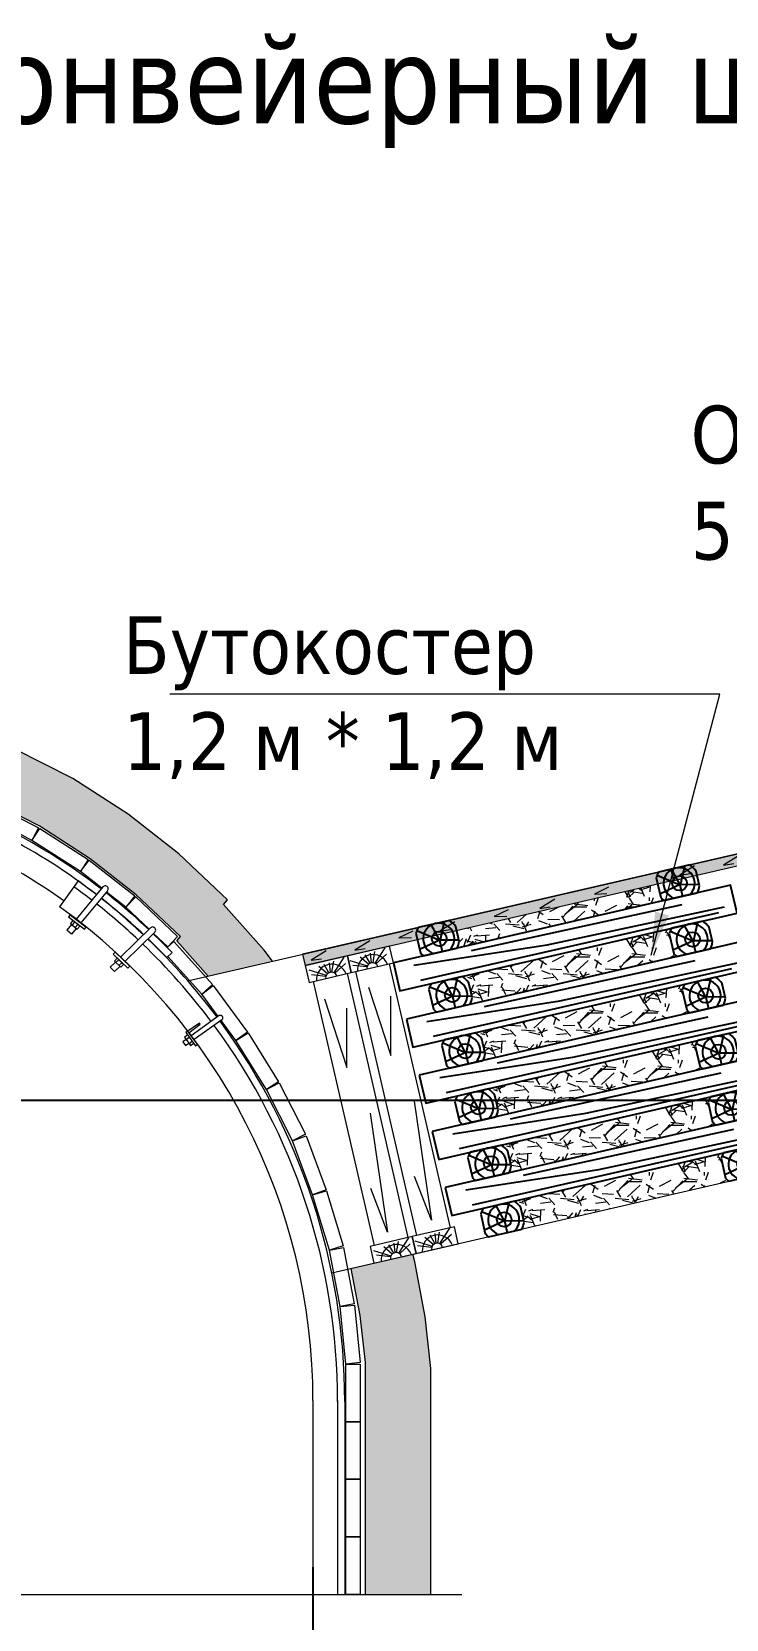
# Model space of a CAD drawing. Header units: millimetres. Extents: x 2161 to 3506, y -1213 to -250.
# Drawn here: x 2573.1 to 2597.2, y -492.8 to -437.8 of the extents above; entities that cross this region are included whole.
import ezdxf

# ---------------------------------------------------------------- set-up
doc = ezdxf.new("R2010")
doc.units = ezdxf.units.MM
doc.linetypes.add('ACAD_ISO02W100', pattern=[15, 12, -3])
doc.styles.add('стиль', font='TAHOMA.TTF')
doc.dimstyles.new('Копия DIN', dxfattribs={"dimtxt": 2, "dimasz": 2.5, "dimexe": 0.5, "dimexo": 0.625, "dimtad": 0, "dimdec": 0, "dimlfac": 100, "dimzin": 4, "dimdsep": 46, "dimtxsty": 'стиль', "dimcen": 2.5, "dimclre": 256, "dimclrt": 256, "dimadec": 0, "dimazin": 2, "dimtfac": 1, "dimtdec": 0, "dimtmove": 0, "dimatfit": 3, "dimfxl": 0, "dimtvp": 1, "dimtolj": 1, "dimtzin": 0, "dimlwd": 0, "dimarcsym": 0})
pattern_1 = [(228.0128, (-1099.78374, 540.64516), (-15.2400129494, -17.145021067), [0.25629075, -25.372875]), (184.9697, (-1099.95519, 540.45466), (22.8600369796, 1.9049865565), [0.43980375, -43.5405]), (132.5104, (-1100.39334, 540.41656), (19.0499861387, -20.9550204693), [0.3101115, -30.701025]), (267.2737, (-1101.13629, 539.94031), (1.9049917281, 38.09998774), [0.40050375, -39.6498]), (292.8337, (-1101.15534, 539.54026), (-9.5250270416, 22.8600129975), [0.3927255, -38.87985]), (357.2737, (-1101.00294, 539.17831), (-38.09998774, 1.9049917281), [0.40050375, -39.6498]), (37.6942, (-1100.60289, 539.15926), (-24.7650156459, -19.0499830177), [0.5296455, -52.434825]), (72.2553, (-1100.18379, 539.48311), (13.3350266741, 41.9100121545), [0.50004, -49.503975]), (121.4296, (-1100.03139, 539.95936), (-15.2400039264, 24.76497087), [0.40185975, -39.784125]), (175.2364, (-1100.24094, 540.30226), (20.95498354, -1.904982122), [0.45878475, -22.480425]), (222.3974, (-1100.69814, 540.34036), (-22.8600006879, -20.954972738), [0.5933085, -58.7376]), (138.8141, (-1099.25034, 539.92126), (-13.334991506, 11.429982418), [0.20250375, -20.04795]), (171.4692, (-1099.40274, 540.05461), (24.7649621967, -3.8100096), [0.3852615, -38.14095]), (225, (-1099.7837, 540.1118), (-4e-16, -1.9049987), [0.26940675, -2.4246675]), (203.1986, (-1099.9171, 540.34036), (9.52503212, 3.810016706), [0.14508075, -14.36295]), (291.8014, (-1100.05044, 540.2832), (-1.905001336, 5.71500368), [0.2051745, -10.0536]), (30.9638, (-1099.97424, 540.0927), (5.714993966, 3.81000297), [0.33324, -10.774725]), (161.5651, (-1099.6885, 540.26416), (3.81000174, -1.90499717), [0.24096525, -5.783175]), (16.3895, (-1101.15534, 540.28321), (19.0500105105, 5.7149881125), [0.337566, -33.4191]), (70.3462, (-1100.83149, 540.37846), (-7.6199787665, -20.9549703664), [0.28319925, -28.03665]), (293.1986, (-1099.6885, 540.64516), (-3.810016706, 9.52503212), [0.29016, -14.2179]), (343.6105, (-1099.57419, 540.37846), (-19.0500105105, 5.7149881125), [0.337566, -33.4191]), (339.444, (-1101.15534, 539.1021), (-9.525011823, 3.809995377), [0.32552625, -15.950775]), (294.7751, (-1100.85054, 538.98781), (-9.5249778027, 20.9549902696), [0.272754, -27.0027]), (66.8014, (-1099.66944, 538.74016), (3.810016706, 9.52503212), [0.29016, -14.2179]), (17.354, (-1099.55514, 539.00686), (-24.7650013364, -7.6199885067), [0.31933725, -31.6143]), (69.444, (-1100.6029, 538.74016), (-3.809995377, -9.525011823), [0.1627635, -16.1136]), (101.3099, (-1099.78374, 538.74016), (-1.904990597, 7.619975596), [0.09713625, -9.6165]), (165.9638, (-1099.8028, 538.8354), (5.715004016, -1.904996703), [0.3927255, -7.4617875]), (186.009, (-1100.18379, 538.93066), (19.0499719083, 1.9049955514), [0.36395025, -36.03105]), (303.6901, (-1099.97424, 539.92126), (-1.90500065, 3.809996324), [0.274743, -6.593835]), (353.1572, (-1099.82184, 539.69266), (32.3850133925, -3.8100170637), [0.47966775, -47.487]), (60.9454, (-1099.34559, 539.6355), (-7.619982274, -13.334968208), [0.196131, -19.41705]), (90, (-1099.2503, 539.807), (-1.905, 1.905), [0.1143, -1.7907]), (120.2564, (-1100.22189, 538.98781), (7.61998385, -13.3349932744), [0.26465025, -26.200425]), (48.0128, (-1100.35524, 539.21641), (15.2400129494, 17.145021067), [0.51258225, -25.1166]), (0, (-1100.0123, 539.5974), (1.905, 1.905), [0.4953, -1.4097]), (325.3048, (-1099.51704, 539.59741), (-19.0499669932, 13.335001268), [0.3012075, -29.819475]), (254.0546, (-1099.2694, 539.42596), (-1.90500486, -7.620018152), [0.27737175, -13.591275]), (207.646, (-1099.34559, 539.15926), (-36.1949872868, -19.050011981), [0.45160875, -44.709375]), (175.4261, (-1099.74564, 538.94971), (-24.7650057036, 1.9049907834), [0.47777175, -47.29935]), (175.4261, (-1099.74564, 538.94971), (-24.7650057036, 1.9049907834), [0.47777175, -47.29935])]

# ---------------------------------------------------------------- blocks, each defined once
blk = doc.blocks.new('*D399')
at = {"lineweight": -2}
for p, q in [((2541.085, -491.04), (2541.085, -495.893)), ((2582.885, -491.04), (2582.885, -495.893))]:
    blk.add_line(p, q, dxfattribs=at)
at = {"color": 0, "lineweight": 0}
blk.add_line((2542.585, -495.393), (2581.385, -495.393), dxfattribs=at)
at = {"color": 0, "lineweight": 15}
for points in [[(2542.585, -495.143), (2542.585, -495.643), (2541.085, -495.393)], [(2581.385, -495.143), (2581.385, -495.643), (2582.885, -495.393)]]:
    blk.add_solid(points, dxfattribs=at)
at = {"layer": 'Defpoints', "color": 0, "lineweight": 15}
for p in [(2541.085, -490.415), (2582.885, -490.415), (2582.885, -495.393)]:
    blk.add_point(p, dxfattribs=at)
at = {"lineweight": 15, "insert": (2561.972, -494.139), "char_height": 1.2, "attachment_point": 5, "style": 'стиль'}
blk.add_mtext('\\A1;4180', dxfattribs=at)
blk = doc.blocks.new('бутокост')
at = {"color": 7}
for p, q in [((2896.634, -913.655), (2896.634, -913.655)), ((2897.869, -913.655), (2896.757, -913.655)), ((2905.187, -913.655), (2905.187, -913.655)), ((2906.423, -913.655), (2905.311, -913.655)), ((2896.634, -913.83), (2896.634, -914.529)), ((2898.034, -914.434), (2898.034, -913.924)), ((2905.187, -913.83), (2905.187, -914.529)), ((2906.587, -914.434), (2906.587, -913.924)), ((2896.715, -914.655), (2897.912, -914.655)), ((2905.269, -914.655), (2906.465, -914.655)), ((2896.634, -915.655), (2896.634, -915.655)), ((2896.634, -915.83), (2896.634, -916.529)), ((2897.869, -915.655), (2896.757, -915.655)), ((2905.187, -915.655), (2905.187, -915.655)), ((2905.187, -915.83), (2905.187, -916.529)), ((2906.423, -915.655), (2905.311, -915.655)), ((2898.034, -916.434), (2898.034, -915.924)), ((2906.587, -916.434), (2906.587, -915.924)), ((2896.715, -916.655), (2897.912, -916.655)), ((2905.269, -916.655), (2906.465, -916.655)), ((2896.634, -917.655), (2896.634, -917.655)), ((2896.634, -917.83), (2896.634, -918.529)), ((2897.869, -917.655), (2896.757, -917.655)), ((2898.034, -918.434), (2898.034, -917.924)), ((2905.187, -917.655), (2905.187, -917.655)), ((2905.187, -917.83), (2905.187, -918.529)), ((2906.423, -917.655), (2905.311, -917.655)), ((2906.587, -918.434), (2906.587, -917.924)), ((2896.715, -918.655), (2897.912, -918.655)), ((2905.269, -918.655), (2906.465, -918.655)), ((2896.634, -919.655), (2896.634, -919.655)), ((2897.869, -919.655), (2896.757, -919.655)), ((2905.187, -919.655), (2905.187, -919.655)), ((2906.423, -919.655), (2905.311, -919.655)), ((2896.634, -919.83), (2896.634, -920.529)), ((2898.034, -920.434), (2898.034, -919.924)), ((2905.187, -919.83), (2905.187, -920.529)), ((2906.587, -920.434), (2906.587, -919.924)), ((2896.715, -920.655), (2897.912, -920.655)), ((2905.269, -920.655), (2906.465, -920.655)), ((2896.634, -921.655), (2896.634, -921.655)), ((2896.634, -921.83), (2896.634, -922.529)), ((2897.869, -921.655), (2896.757, -921.655)), ((2898.034, -922.434), (2898.034, -921.924)), ((2905.187, -921.655), (2905.187, -921.655)), ((2905.187, -921.83), (2905.187, -922.529)), ((2906.423, -921.655), (2905.311, -921.655)), ((2906.587, -922.434), (2906.587, -921.924)), ((2896.715, -922.655), (2897.912, -922.655)), ((2905.269, -922.655), (2906.465, -922.655)), ((2896.634, -923.655), (2896.634, -923.655)), ((2896.634, -923.83), (2896.634, -924.529)), ((2897.869, -923.655), (2896.757, -923.655)), ((2898.034, -924.434), (2898.034, -923.924)), ((2905.187, -923.655), (2905.187, -923.655)), ((2905.187, -923.83), (2905.187, -924.529)), ((2906.423, -923.655), (2905.311, -923.655)), ((2906.587, -924.434), (2906.587, -923.924)), ((2896.715, -924.655), (2897.912, -924.655)), ((2905.269, -924.655), (2906.465, -924.655))]:
    blk.add_line(p, q, dxfattribs=at)
for points in [[(2896.634, -914.395), (2897.415, -914.23), (2897.689, -913.655)], [(2897.208, -913.655), (2897.364, -914.23), (2898.034, -914.39)], [(2905.187, -914.395), (2905.969, -914.23), (2906.243, -913.655)], [(2905.762, -913.655), (2905.918, -914.23), (2906.587, -914.39)], [(2896.685, -913.744), (2897.381, -914.247), (2897.381, -914.655)], [(2905.239, -913.744), (2905.935, -914.247), (2905.935, -914.655)], [(2895.641, -914.655), (2895.641, -915.655), (2907.641, -915.655), (2907.641, -914.655), (2895.641, -914.655)], [(2896.313, -914.893), (2900.974, -915.241), (2907.273, -915.344)], [(2898.379, -914.841), (2905.853, -914.931)], [(2896.43, -915.448), (2907.028, -915.486)], [(2896.634, -916.395), (2897.415, -916.23), (2897.689, -915.655)], [(2896.685, -915.744), (2897.381, -916.247), (2897.381, -916.655)], [(2897.208, -915.655), (2897.364, -916.23), (2898.034, -916.39)], [(2905.187, -916.395), (2905.969, -916.23), (2906.243, -915.655)], [(2905.239, -915.744), (2905.935, -916.247), (2905.935, -916.655)], [(2905.762, -915.655), (2905.918, -916.23), (2906.587, -916.39)], [(2895.641, -916.655), (2895.641, -917.655), (2907.641, -917.655), (2907.641, -916.655), (2895.641, -916.655)], [(2896.313, -916.893), (2900.974, -917.241), (2907.273, -917.344)], [(2898.379, -916.841), (2905.853, -916.931)], [(2896.43, -917.448), (2907.028, -917.486)], [(2896.634, -918.395), (2897.415, -918.23), (2897.689, -917.655)], [(2896.685, -917.744), (2897.381, -918.247), (2897.381, -918.655)], [(2897.208, -917.655), (2897.364, -918.23), (2898.034, -918.39)], [(2905.187, -918.395), (2905.969, -918.23), (2906.243, -917.655)], [(2905.239, -917.744), (2905.935, -918.247), (2905.935, -918.655)], [(2905.762, -917.655), (2905.918, -918.23), (2906.587, -918.39)], [(2895.641, -918.655), (2895.641, -919.655), (2907.641, -919.655), (2907.641, -918.655), (2895.641, -918.655)], [(2896.313, -918.893), (2900.974, -919.241), (2907.273, -919.344)], [(2898.379, -918.841), (2905.853, -918.931)], [(2896.43, -919.448), (2907.028, -919.486)], [(2896.634, -920.395), (2897.415, -920.23), (2897.689, -919.655)], [(2896.685, -919.744), (2897.381, -920.247), (2897.381, -920.655)], [(2897.208, -919.655), (2897.364, -920.23), (2898.034, -920.39)], [(2905.187, -920.395), (2905.969, -920.23), (2906.243, -919.655)], [(2905.239, -919.744), (2905.935, -920.247), (2905.935, -920.655)], [(2905.762, -919.655), (2905.918, -920.23), (2906.587, -920.39)], [(2895.641, -920.655), (2895.641, -921.655), (2907.641, -921.655), (2907.641, -920.655), (2895.641, -920.655)], [(2898.379, -920.841), (2905.853, -920.931)], [(2896.313, -920.893), (2900.974, -921.241), (2907.273, -921.344)], [(2896.43, -921.448), (2907.028, -921.486)], [(2896.634, -922.395), (2897.415, -922.23), (2897.689, -921.655)], [(2896.685, -921.744), (2897.381, -922.247), (2897.381, -922.655)], [(2897.208, -921.655), (2897.364, -922.23), (2898.034, -922.39)], [(2905.187, -922.395), (2905.969, -922.23), (2906.243, -921.655)], [(2905.239, -921.744), (2905.935, -922.247), (2905.935, -922.655)], [(2905.762, -921.655), (2905.918, -922.23), (2906.587, -922.39)], [(2895.641, -922.655), (2895.641, -923.655), (2907.641, -923.655), (2907.641, -922.655), (2895.641, -922.655)], [(2896.313, -922.893), (2900.974, -923.241), (2907.273, -923.344)], [(2898.379, -922.841), (2905.853, -922.931)], [(2896.43, -923.448), (2907.028, -923.486)], [(2896.634, -924.395), (2897.415, -924.23), (2897.689, -923.655)], [(2896.685, -923.744), (2897.381, -924.247), (2897.381, -924.655)], [(2897.208, -923.655), (2897.364, -924.23), (2898.034, -924.39)], [(2905.187, -924.395), (2905.969, -924.23), (2906.243, -923.655)], [(2905.239, -923.744), (2905.935, -924.247), (2905.935, -924.655)], [(2905.762, -923.655), (2905.918, -924.23), (2906.587, -924.39)]]:
    blk.add_lwpolyline(points, dxfattribs=at)
for centre in [(2897.381, -914.196), (2905.935, -914.196), (2897.381, -916.196), (2905.935, -916.196), (2897.381, -918.196), (2905.935, -918.196), (2897.381, -920.196), (2905.935, -920.196), (2897.381, -922.196), (2905.935, -922.196), (2897.381, -924.196), (2905.935, -924.196)]:
    blk.add_circle(centre, 0.255, dxfattribs=at)
for centre, radius, start, end in [((2897.313, -914.179), 0.764, 136.6637, 152.7919), ((2897.364, -914.196), 0.543, 302.4606, 237.5394), ((2897.313, -914.179), 0.764, 19.5154, 43.3363), ((2905.867, -914.179), 0.764, 136.6637, 152.7919), ((2905.918, -914.196), 0.543, 302.4606, 237.5394), ((2905.867, -914.179), 0.764, 19.5154, 43.3363), ((2897.313, -914.179), 0.764, 207.2081, 218.4786), ((2897.313, -914.179), 0.764, 321.5214, 340.4846), ((2905.867, -914.179), 0.764, 207.2081, 218.4786), ((2905.867, -914.179), 0.764, 321.5214, 340.4846), ((2897.313, -916.179), 0.764, 136.6637, 152.7919), ((2897.364, -916.196), 0.543, 302.4606, 237.5394), ((2897.313, -916.179), 0.764, 19.5154, 43.3363), ((2905.867, -916.179), 0.764, 136.6637, 152.7919), ((2905.918, -916.196), 0.543, 302.4606, 237.5394), ((2905.867, -916.179), 0.764, 19.5154, 43.3363), ((2897.313, -916.179), 0.764, 321.5214, 340.4846), ((2905.867, -916.179), 0.764, 321.5214, 340.4846), ((2897.313, -916.179), 0.764, 207.2081, 218.4786), ((2905.867, -916.179), 0.764, 207.2081, 218.4786), ((2897.313, -918.179), 0.764, 136.6637, 152.7919), ((2897.364, -918.196), 0.543, 302.4606, 237.5394), ((2897.313, -918.179), 0.764, 19.5154, 43.3363), ((2905.867, -918.179), 0.764, 136.6637, 152.7919), ((2905.918, -918.196), 0.543, 302.4606, 237.5394), ((2905.867, -918.179), 0.764, 19.5154, 43.3363), ((2897.313, -918.179), 0.764, 207.2081, 218.4786), ((2897.313, -918.179), 0.764, 321.5214, 340.4846), ((2905.867, -918.179), 0.764, 207.2081, 218.4786), ((2905.867, -918.179), 0.764, 321.5214, 340.4846), ((2897.313, -920.179), 0.764, 136.6637, 152.7919), ((2897.364, -920.196), 0.543, 302.4606, 237.5394), ((2897.313, -920.179), 0.764, 19.5154, 43.3363), ((2905.867, -920.179), 0.764, 136.6637, 152.7919), ((2905.918, -920.196), 0.543, 302.4606, 237.5394), ((2905.867, -920.179), 0.764, 19.5154, 43.3363), ((2897.313, -920.179), 0.764, 207.2081, 218.4786), ((2897.313, -920.179), 0.764, 321.5214, 340.4846), ((2905.867, -920.179), 0.764, 207.2081, 218.4786), ((2905.867, -920.179), 0.764, 321.5214, 340.4846), ((2897.313, -922.179), 0.764, 136.6637, 152.7919), ((2897.364, -922.196), 0.543, 302.4606, 237.5394), ((2897.313, -922.179), 0.764, 19.5154, 43.3363), ((2905.867, -922.179), 0.764, 136.6637, 152.7919), ((2905.918, -922.196), 0.543, 302.4606, 237.5394), ((2905.867, -922.179), 0.764, 19.5154, 43.3363), ((2897.313, -922.179), 0.764, 321.5214, 340.4846), ((2905.867, -922.179), 0.764, 321.5214, 340.4846), ((2897.313, -922.179), 0.764, 207.2081, 218.4786), ((2905.867, -922.179), 0.764, 207.2081, 218.4786), ((2897.313, -924.179), 0.764, 136.6637, 152.7919), ((2897.364, -924.196), 0.543, 302.4606, 237.5394), ((2897.313, -924.179), 0.764, 19.5154, 43.3363), ((2905.867, -924.179), 0.764, 136.6637, 152.7919), ((2905.918, -924.196), 0.543, 302.4606, 237.5394), ((2905.867, -924.179), 0.764, 19.5154, 43.3363), ((2897.313, -924.179), 0.764, 207.2081, 218.4786), ((2897.313, -924.179), 0.764, 321.5214, 340.4846), ((2905.867, -924.179), 0.764, 207.2081, 218.4786), ((2905.867, -924.179), 0.764, 321.5214, 340.4846)]:
    blk.add_arc(centre, radius, start, end, dxfattribs=at)

msp = doc.modelspace()

# ---------------------------------------------------------------- hatches: boundary and pattern name
at = {"lineweight": 0}
h = msp.add_hatch(dxfattribs=at)
h.set_pattern_fill('GRAVEL', scale=0.1, style=0)
h.set_pattern_definition([(228.0128, (-905.2147, 573.1194), (-20.320017266, -22.86002809), [0.341721, -33.8305]), (184.9697, (-905.4433, 572.8654), (30.4800493062, 2.5399820754), [0.586405, -58.054]), (132.5104, (-906.0275, 572.8146), (25.399981518, -27.9400272925), [0.413482, -40.9347]), (267.2737, (-907.0181, 572.1796), (2.539988971, 50.7999836534), [0.534005, -52.8664]), (292.8337, (-907.0435, 571.6462), (-12.7000360555, 30.48001733), [0.523634, -51.8398]), (357.2737, (-906.8403, 571.1636), (-50.7999836534, 2.539988971), [0.534005, -52.8664]), (37.6942, (-906.3069, 571.1382), (-33.0200208612, -25.399977357), [0.706194, -69.9131]), (72.2553, (-905.7481, 571.57), (17.7800355655, 55.880016206), [0.66672, -66.0053]), (121.4296, (-905.5449, 572.205), (-20.3200052353, 33.01996116), [0.535813, -53.0455]), (175.2364, (-905.8243, 572.6622), (27.939978053, -2.539976163), [0.611713, -29.9739]), (222.3974, (-906.433895, 572.713004), (-30.4800009172, -27.9399636506), [0.791078, -78.3168]), (138.8141, (-904.5035, 572.1542), (-17.779988674, 15.239976557), [0.270005, -26.7306]), (171.4692, (-904.7067, 572.332), (33.0199495956, -5.0800128), [0.513682, -50.8546]), (225, (-905.2147, 572.4082), (-5e-16, -2.5399983), [0.359209, -3.23289]), (203.1986, (-905.3925, 572.713), (12.700042826, 5.080022274), [0.193441, -19.1506]), (291.8014, (-905.5703, 572.6368), (-2.54000178, 7.62000491), [0.273566, -13.4048]), (30.9638, (-905.4687, 572.3828), (7.619991955, 5.08000396), [0.44432, -14.3663]), (161.5651, (-905.0877, 572.6114), (5.08000232, -2.53999622), [0.321287, -7.7109]), (16.3895, (-907.0435, 572.6368), (25.400014014, 7.61998415), [0.450088, -44.5588]), (70.3462, (-906.6117, 572.7638), (-10.159971689, -27.9399604885), [0.377599, -37.3822]), (293.1986, (-905.0877, 573.1194), (-5.080022274, 12.700042826), [0.38688, -18.9572]), (343.6105, (-904.9353, 572.7638), (-25.400014014, 7.61998415), [0.450088, -44.5588]), (339.444, (-907.0435, 571.062), (-12.700015764, 5.079993836), [0.434035, -21.2677]), (294.7751, (-906.6371, 570.9096), (-12.699970404, 27.939987026), [0.363672, -36.0036]), (66.8014, (-905.0623, 570.5794), (5.080022274, 12.700042826), [0.38688, -18.9572]), (17.354, (-904.9099, 570.935), (-33.020001782, -10.1599846756), [0.425783, -42.1524]), (69.444, (-906.3069, 570.5794), (-5.079993836, -12.700015764), [0.217018, -21.4848]), (101.3099, (-905.2147, 570.5794), (-2.53998746, 10.15996746), [0.129515, -12.822]), (165.9638, (-905.2401, 570.7064), (7.62000535, -2.5399956), [0.523634, -9.94905]), (186.009, (-905.7481, 570.8334), (25.3999625444, 2.5399940685), [0.485267, -48.0414]), (303.6901, (-905.4687, 572.1542), (-2.54000087, 5.0799951), [0.366324, -8.79178]), (353.1572, (-905.2655, 571.8494), (43.1800178566, -5.0800227517), [0.639557, -63.316]), (60.9454, (-904.6305, 571.7732), (-10.159976366, -17.779957611), [0.261508, -25.8894]), (90, (-904.5035, 572.0018), (-2.54, 2.54), [0.1524, -2.3876]), (120.2564, (-905.7989, 570.9096), (10.159978467, -17.7799910325), [0.352867, -34.9339]), (48.0128, (-905.9767, 571.2144), (20.320017266, 22.86002809), [0.683443, -33.4888]), (0, (-905.5195, 571.7224), (2.54, 2.54), [0.6604, -1.8796]), (325.3048, (-904.8591, 571.7224), (-25.399955991, 17.7800016905), [0.40161, -39.7593]), (254.0546, (-904.5289, 571.4938), (-2.54000648, -10.160024203), [0.369829, -18.1217]), (207.646, (-904.6305, 571.1382), (-48.259983049, -25.4000159747), [0.602145, -59.6125]), (175.4261, (-905.1639, 570.8588), (-33.0200076047, 2.5399877112), [0.637029, -63.0658]), (175.4261, (-905.1639, 570.8588), (-33.0200076047, 2.5399877112), [0.637029, -63.0658])])
h.paths.add_polyline_path([(2586.347, -480.184), (2584.213, -480.676), (2584.519, -482.311), (2584.702, -483.937), (2584.702, -491.993), (2586.973, -491.993), (2586.973, -484.144), (2586.772, -482.355), (2586.414, -480.442)])
h.paths.add_polyline_path([(2579.254, -470.532), (2581.476, -470.019), (2581.189, -469.631), (2579.782, -468.056), (2579.917, -467.891), (2578.236, -466.296), (2576.476, -464.922), (2574.555, -463.679), (2572.548, -462.657), (2570.479, -461.833), (2568.301, -461.159), (2566.097, -460.707), (2563.86, -460.423), (2561.985, -460.37), (2560.11, -460.423), (2557.873, -460.707), (2555.669, -461.159), (2553.491, -461.833), (2551.422, -462.657), (2549.415, -463.679), (2547.494, -464.922), (2545.734, -466.296), (2544.053, -467.891), (2544.188, -468.056), (2542.781, -469.631), (2541.483, -471.386), (2540.414, -473.076), (2539.978, -473.861), (2539.18, -475.449), (2538.449, -477.401), (2537.882, -479.2), (2537.555, -480.442), (2537.198, -482.355), (2536.997, -484.144), (2536.997, -491.993), (2539.268, -491.993), (2539.268, -483.937), (2539.451, -482.311), (2539.776, -480.572), (2540.073, -479.442), (2540.589, -477.807), (2541.253, -476.033), (2541.978, -474.589), (2542.375, -473.875), (2543.347, -472.339), (2544.527, -470.743), (2545.806, -469.312), (2545.683, -469.161), (2547.211, -467.712), (2548.811, -466.462), (2550.558, -465.332), (2552.383, -464.403), (2554.263, -463.655), (2556.244, -463.042), (2558.247, -462.631), (2560.281, -462.373), (2561.985, -462.324), (2563.689, -462.373), (2565.723, -462.631), (2567.726, -463.042), (2569.707, -463.655), (2571.587, -464.403), (2573.412, -465.332), (2575.159, -466.462), (2576.759, -467.712), (2578.287, -469.161), (2578.164, -469.312)])
for points in [[(2595.31, -466.825), (2595.399, -467.215), (2608.177, -464.261), (2608.094, -463.873)], [(2595.31, -466.825), (2595.399, -467.215), (2608.177, -464.261), (2608.094, -463.873)], [(2582.526, -469.776), (2582.615, -470.166), (2595.393, -467.212), (2595.31, -466.825)]]:
    msp.add_hatch(color=7, dxfattribs=at).paths.add_polyline_path(points)
h = msp.add_hatch(dxfattribs=at)
h.set_pattern_fill('GRAVEL', scale=0.075, style=0)
h.set_pattern_definition(pattern_1)
h.paths.add_polyline_path([(2587.869, -468.951), (2588.017, -469.532), (2594.949, -467.932), (2594.839, -467.34)])
h = msp.add_hatch(dxfattribs=at)
h.set_pattern_fill('GRAVEL', scale=0.075, style=0)
h.set_pattern_definition([(228.0128, (-1101.58335, 548.44012), (-15.2400129494, -17.145021067), [0.25629075, -25.372875]), (184.9697, (-1101.7548, 548.24962), (22.8600369796, 1.9049865565), [0.43980375, -43.5405]), (132.5104, (-1102.19295, 548.21152), (19.0499861387, -20.9550204693), [0.3101115, -30.701025]), (267.2737, (-1102.9359, 547.73527), (1.9049917281, 38.09998774), [0.40050375, -39.6498]), (292.8337, (-1102.95495, 547.33522), (-9.5250270416, 22.8600129975), [0.3927255, -38.87985]), (357.2737, (-1102.80255, 546.97327), (-38.09998774, 1.9049917281), [0.40050375, -39.6498]), (37.6942, (-1102.4025, 546.95422), (-24.7650156459, -19.0499830177), [0.5296455, -52.434825]), (72.2553, (-1101.9834, 547.27807), (13.3350266741, 41.9100121545), [0.50004, -49.503975]), (121.4296, (-1101.831, 547.75432), (-15.2400039264, 24.76497087), [0.40185975, -39.784125]), (175.2364, (-1102.04055, 548.09722), (20.95498354, -1.904982122), [0.45878475, -22.480425]), (222.3974, (-1102.49775, 548.13532), (-22.8600006879, -20.954972738), [0.5933085, -58.7376]), (138.8141, (-1101.04995, 547.71622), (-13.334991506, 11.429982418), [0.20250375, -20.04795]), (171.4692, (-1101.20235, 547.84957), (24.7649621967, -3.8100096), [0.3852615, -38.14095]), (225, (-1101.5833, 547.9067), (-4e-16, -1.9049987), [0.26940675, -2.4246675]), (203.1986, (-1101.7167, 548.13532), (9.52503212, 3.810016706), [0.14508075, -14.36295]), (291.8014, (-1101.85005, 548.07817), (-1.905001336, 5.71500368), [0.2051745, -10.0536]), (30.9638, (-1101.77385, 547.88767), (5.714993966, 3.81000297), [0.33324, -10.774725]), (161.5651, (-1101.4881, 548.0591), (3.81000174, -1.90499717), [0.24096525, -5.783175]), (16.3895, (-1102.95495, 548.07817), (19.0500105105, 5.7149881125), [0.337566, -33.4191]), (70.3462, (-1102.6311, 548.17342), (-7.6199787665, -20.9549703664), [0.28319925, -28.03665]), (293.1986, (-1101.4881, 548.44012), (-3.810016706, 9.52503212), [0.29016, -14.2179]), (343.6105, (-1101.3738, 548.17342), (-19.0500105105, 5.7149881125), [0.337566, -33.4191]), (339.444, (-1102.95495, 546.89707), (-9.525011823, 3.809995377), [0.32552625, -15.950775]), (294.7751, (-1102.65015, 546.78277), (-9.5249778027, 20.9549902696), [0.272754, -27.0027]), (66.8014, (-1101.46905, 546.53512), (3.810016706, 9.52503212), [0.29016, -14.2179]), (17.354, (-1101.35475, 546.80182), (-24.7650013364, -7.6199885067), [0.31933725, -31.6143]), (69.444, (-1102.4025, 546.53512), (-3.809995377, -9.525011823), [0.1627635, -16.1136]), (101.3099, (-1101.58335, 546.5351), (-1.904990597, 7.619975596), [0.09713625, -9.6165]), (165.9638, (-1101.6024, 546.63037), (5.715004016, -1.904996703), [0.3927255, -7.4617875]), (186.009, (-1101.9834, 546.72562), (19.0499719083, 1.9049955514), [0.36395025, -36.03105]), (303.6901, (-1101.77385, 547.7162), (-1.90500065, 3.809996324), [0.274743, -6.593835]), (353.1572, (-1101.62145, 547.48762), (32.3850133925, -3.8100170637), [0.47966775, -47.487]), (60.9454, (-1101.1452, 547.43047), (-7.619982274, -13.334968208), [0.196131, -19.41705]), (90, (-1101.05, 547.602), (-1.905, 1.905), [0.1143, -1.7907]), (120.2564, (-1102.0215, 546.78277), (7.61998385, -13.3349932744), [0.26465025, -26.200425]), (48.0128, (-1102.15485, 547.01137), (15.2400129494, 17.145021067), [0.51258225, -25.1166]), (0, (-1101.812, 547.3924), (1.905, 1.905), [0.4953, -1.4097]), (325.3048, (-1101.31665, 547.39237), (-19.0499669932, 13.335001268), [0.3012075, -29.819475]), (254.0546, (-1101.069, 547.22092), (-1.90500486, -7.620018152), [0.27737175, -13.591275]), (207.646, (-1101.1452, 546.95422), (-36.1949872868, -19.050011981), [0.45160875, -44.709375]), (175.4261, (-1101.54525, 546.74467), (-24.7650057036, 1.9049907834), [0.47777175, -47.29935]), (175.4261, (-1101.54525, 546.74467), (-24.7650057036, 1.9049907834), [0.47777175, -47.29935])])
h.paths.add_polyline_path([(2588.29, -470.774), (2588.461, -471.481), (2595.404, -469.881), (2595.195, -468.907), (2588.237, -470.515)])
h = msp.add_hatch(dxfattribs=at)
h.set_pattern_fill('GRAVEL', scale=0.075, style=0)
h.set_pattern_definition([(228.0128, (-1101.13345, 546.49138), (-15.2400129494, -17.145021067), [0.25629075, -25.372875]), (184.9697, (-1101.3049, 546.30088), (22.8600369796, 1.9049865565), [0.43980375, -43.5405]), (132.5104, (-1101.74305, 546.26278), (19.0499861387, -20.9550204693), [0.3101115, -30.701025]), (267.2737, (-1102.486, 545.78653), (1.9049917281, 38.09998774), [0.40050375, -39.6498]), (292.8337, (-1102.50505, 545.38648), (-9.5250270416, 22.8600129975), [0.3927255, -38.87985]), (357.2737, (-1102.35265, 545.02453), (-38.09998774, 1.9049917281), [0.40050375, -39.6498]), (37.6942, (-1101.9526, 545.00548), (-24.7650156459, -19.0499830177), [0.5296455, -52.434825]), (72.2553, (-1101.5335, 545.32933), (13.3350266741, 41.9100121545), [0.50004, -49.503975]), (121.4296, (-1101.3811, 545.80558), (-15.2400039264, 24.76497087), [0.40185975, -39.784125]), (175.2364, (-1101.59065, 546.14848), (20.95498354, -1.904982122), [0.45878475, -22.480425]), (222.3974, (-1102.04785, 546.18658), (-22.8600006879, -20.954972738), [0.5933085, -58.7376]), (138.8141, (-1100.60005, 545.76748), (-13.334991506, 11.429982418), [0.20250375, -20.04795]), (171.4692, (-1100.75245, 545.90083), (24.7649621967, -3.8100096), [0.3852615, -38.14095]), (225, (-1101.1334, 545.958), (-4e-16, -1.9049987), [0.26940675, -2.4246675]), (203.1986, (-1101.2668, 546.18658), (9.52503212, 3.810016706), [0.14508075, -14.36295]), (291.8014, (-1101.40015, 546.12943), (-1.905001336, 5.71500368), [0.2051745, -10.0536]), (30.9638, (-1101.32395, 545.93893), (5.714993966, 3.81000297), [0.33324, -10.774725]), (161.5651, (-1101.0382, 546.1104), (3.81000174, -1.90499717), [0.24096525, -5.783175]), (16.3895, (-1102.50505, 546.12943), (19.0500105105, 5.7149881125), [0.337566, -33.4191]), (70.3462, (-1102.1812, 546.22468), (-7.6199787665, -20.9549703664), [0.28319925, -28.03665]), (293.1986, (-1101.0382, 546.49138), (-3.810016706, 9.52503212), [0.29016, -14.2179]), (343.6105, (-1100.9239, 546.22468), (-19.0500105105, 5.7149881125), [0.337566, -33.4191]), (339.444, (-1102.50505, 544.94833), (-9.525011823, 3.809995377), [0.32552625, -15.950775]), (294.7751, (-1102.20025, 544.83403), (-9.5249778027, 20.9549902696), [0.272754, -27.0027]), (66.8014, (-1101.01915, 544.58638), (3.810016706, 9.52503212), [0.29016, -14.2179]), (17.354, (-1100.90485, 544.85308), (-24.7650013364, -7.6199885067), [0.31933725, -31.6143]), (69.444, (-1101.9526, 544.58638), (-3.809995377, -9.525011823), [0.1627635, -16.1136]), (101.3099, (-1101.13345, 544.58638), (-1.904990597, 7.619975596), [0.09713625, -9.6165]), (165.9638, (-1101.1525, 544.68163), (5.715004016, -1.904996703), [0.3927255, -7.4617875]), (186.009, (-1101.5335, 544.77688), (19.0499719083, 1.9049955514), [0.36395025, -36.03105]), (303.6901, (-1101.32395, 545.7675), (-1.90500065, 3.809996324), [0.274743, -6.593835]), (353.1572, (-1101.17155, 545.53888), (32.3850133925, -3.8100170637), [0.47966775, -47.487]), (60.9454, (-1100.6953, 545.48173), (-7.619982274, -13.334968208), [0.196131, -19.41705]), (90, (-1100.6, 545.6532), (-1.905, 1.905), [0.1143, -1.7907]), (120.2564, (-1101.5716, 544.83403), (7.61998385, -13.3349932744), [0.26465025, -26.200425]), (48.0128, (-1101.70495, 545.06263), (15.2400129494, 17.145021067), [0.51258225, -25.1166]), (0, (-1101.362, 545.4436), (1.905, 1.905), [0.4953, -1.4097]), (325.3048, (-1100.86675, 545.44363), (-19.0499669932, 13.335001268), [0.3012075, -29.819475]), (254.0546, (-1100.6191, 545.27218), (-1.90500486, -7.620018152), [0.27737175, -13.591275]), (207.646, (-1100.6953, 545.00548), (-36.1949872868, -19.050011981), [0.45160875, -44.709375]), (175.4261, (-1101.09535, 544.79593), (-24.7650057036, 1.9049907834), [0.47777175, -47.29935]), (175.4261, (-1101.09535, 544.79593), (-24.7650057036, 1.9049907834), [0.47777175, -47.29935])])
h.paths.add_polyline_path([(2588.74, -472.723), (2588.911, -473.43), (2595.854, -471.83), (2595.645, -470.856), (2588.687, -472.464)])
h = msp.add_hatch(dxfattribs=at)
h.set_pattern_fill('GRAVEL', scale=0.075, style=0)
h.set_pattern_definition([(228.0128, (-1100.68354, 544.54264), (-15.2400129494, -17.145021067), [0.25629075, -25.372875]), (184.9697, (-1100.854995, 544.35214), (22.8600369796, 1.9049865565), [0.43980375, -43.5405]), (132.5104, (-1101.29314, 544.31404), (19.0499861387, -20.9550204693), [0.3101115, -30.701025]), (267.2737, (-1102.036095, 543.83779), (1.9049917281, 38.09998774), [0.40050375, -39.6498]), (292.8337, (-1102.055145, 543.43774), (-9.5250270416, 22.8600129975), [0.3927255, -38.87985]), (357.2737, (-1101.902745, 543.07579), (-38.09998774, 1.9049917281), [0.40050375, -39.6498]), (37.6942, (-1101.502695, 543.05674), (-24.7650156459, -19.0499830177), [0.5296455, -52.434825]), (72.2553, (-1101.083595, 543.38059), (13.3350266741, 41.9100121545), [0.50004, -49.503975]), (121.4296, (-1100.931195, 543.85684), (-15.2400039264, 24.76497087), [0.40185975, -39.784125]), (175.2364, (-1101.14074, 544.19974), (20.95498354, -1.904982122), [0.45878475, -22.480425]), (222.3974, (-1101.597945, 544.23784), (-22.8600006879, -20.954972738), [0.5933085, -58.7376]), (138.8141, (-1100.15014, 543.81874), (-13.334991506, 11.429982418), [0.20250375, -20.04795]), (171.4692, (-1100.302545, 543.95209), (24.7649621967, -3.8100096), [0.3852615, -38.14095]), (225, (-1100.6835, 544.0092), (-4e-16, -1.9049987), [0.26940675, -2.4246675]), (203.1986, (-1100.8169, 544.23784), (9.52503212, 3.810016706), [0.14508075, -14.36295]), (291.8014, (-1100.95024, 544.1807), (-1.905001336, 5.71500368), [0.2051745, -10.0536]), (30.9638, (-1100.87404, 543.9902), (5.714993966, 3.81000297), [0.33324, -10.774725]), (161.5651, (-1100.5883, 544.16164), (3.81000174, -1.90499717), [0.24096525, -5.783175]), (16.3895, (-1102.05514, 544.18069), (19.0500105105, 5.7149881125), [0.337566, -33.4191]), (70.3462, (-1101.7313, 544.27594), (-7.6199787665, -20.9549703664), [0.28319925, -28.03665]), (293.1986, (-1100.5883, 544.54264), (-3.810016706, 9.52503212), [0.29016, -14.2179]), (343.6105, (-1100.474, 544.27594), (-19.0500105105, 5.7149881125), [0.337566, -33.4191]), (339.444, (-1102.05514, 542.99959), (-9.525011823, 3.809995377), [0.32552625, -15.950775]), (294.7751, (-1101.75034, 542.88529), (-9.5249778027, 20.9549902696), [0.272754, -27.0027]), (66.8014, (-1100.56924, 542.63764), (3.810016706, 9.52503212), [0.29016, -14.2179]), (17.354, (-1100.45494, 542.90434), (-24.7650013364, -7.6199885067), [0.31933725, -31.6143]), (69.444, (-1101.5027, 542.63764), (-3.809995377, -9.525011823), [0.1627635, -16.1136]), (101.3099, (-1100.68354, 542.63764), (-1.904990597, 7.619975596), [0.09713625, -9.6165]), (165.9638, (-1100.7026, 542.7329), (5.715004016, -1.904996703), [0.3927255, -7.4617875]), (186.009, (-1101.08359, 542.82814), (19.0499719083, 1.9049955514), [0.36395025, -36.03105]), (303.6901, (-1100.87404, 543.81874), (-1.90500065, 3.809996324), [0.274743, -6.593835]), (353.1572, (-1100.721645, 543.59014), (32.3850133925, -3.8100170637), [0.47966775, -47.487]), (60.9454, (-1100.2454, 543.53299), (-7.619982274, -13.334968208), [0.196131, -19.41705]), (90, (-1100.1501, 543.7044), (-1.905, 1.905), [0.1143, -1.7907]), (120.2564, (-1101.1217, 542.88529), (7.61998385, -13.3349932744), [0.26465025, -26.200425]), (48.0128, (-1101.25504, 543.11389), (15.2400129494, 17.145021067), [0.51258225, -25.1166]), (0, (-1100.9121, 543.4949), (1.905, 1.905), [0.4953, -1.4097]), (325.3048, (-1100.41684, 543.49489), (-19.0499669932, 13.335001268), [0.3012075, -29.819475]), (254.0546, (-1100.1692, 543.32344), (-1.90500486, -7.620018152), [0.27737175, -13.591275]), (207.646, (-1100.245395, 543.05674), (-36.1949872868, -19.050011981), [0.45160875, -44.709375]), (175.4261, (-1100.645445, 542.84719), (-24.7650057036, 1.9049907834), [0.47777175, -47.29935]), (175.4261, (-1100.645445, 542.84719), (-24.7650057036, 1.9049907834), [0.47777175, -47.29935])])
h.paths.add_polyline_path([(2589.19, -474.672), (2589.361, -475.379), (2596.304, -473.779), (2596.094, -472.805), (2589.137, -474.413)])
h = msp.add_hatch(dxfattribs=at)
h.set_pattern_fill('GRAVEL', scale=0.075, style=0)
h.set_pattern_definition([(228.0128, (-1100.23364, 542.5939), (-15.2400129494, -17.145021067), [0.25629075, -25.372875]), (184.9697, (-1100.40509, 542.4034), (22.8600369796, 1.9049865565), [0.43980375, -43.5405]), (132.5104, (-1100.84324, 542.3653), (19.0499861387, -20.9550204693), [0.3101115, -30.701025]), (267.2737, (-1101.58619, 541.88905), (1.9049917281, 38.09998774), [0.40050375, -39.6498]), (292.8337, (-1101.60524, 541.489), (-9.5250270416, 22.8600129975), [0.3927255, -38.87985]), (357.2737, (-1101.45284, 541.12705), (-38.09998774, 1.9049917281), [0.40050375, -39.6498]), (37.6942, (-1101.05279, 541.108), (-24.7650156459, -19.0499830177), [0.5296455, -52.434825]), (72.2553, (-1100.63369, 541.43185), (13.3350266741, 41.9100121545), [0.50004, -49.503975]), (121.4296, (-1100.48129, 541.9081), (-15.2400039264, 24.76497087), [0.40185975, -39.784125]), (175.2364, (-1100.69084, 542.251), (20.95498354, -1.904982122), [0.45878475, -22.480425]), (222.3974, (-1101.14804, 542.2891), (-22.8600006879, -20.954972738), [0.5933085, -58.7376]), (138.8141, (-1099.70024, 541.87), (-13.334991506, 11.429982418), [0.20250375, -20.04795]), (171.4692, (-1099.85264, 542.00335), (24.7649621967, -3.8100096), [0.3852615, -38.14095]), (225, (-1100.2336, 542.0605), (-4e-16, -1.9049987), [0.26940675, -2.4246675]), (203.1986, (-1100.367, 542.2891), (9.52503212, 3.810016706), [0.14508075, -14.36295]), (291.8014, (-1100.50034, 542.23195), (-1.905001336, 5.71500368), [0.2051745, -10.0536]), (30.9638, (-1100.42414, 542.04145), (5.714993966, 3.81000297), [0.33324, -10.774725]), (161.5651, (-1100.1384, 542.2129), (3.81000174, -1.90499717), [0.24096525, -5.783175]), (16.3895, (-1101.60524, 542.23195), (19.0500105105, 5.7149881125), [0.337566, -33.4191]), (70.3462, (-1101.28139, 542.3272), (-7.6199787665, -20.9549703664), [0.28319925, -28.03665]), (293.1986, (-1100.1384, 542.5939), (-3.810016706, 9.52503212), [0.29016, -14.2179]), (343.6105, (-1100.02409, 542.3272), (-19.0500105105, 5.7149881125), [0.337566, -33.4191]), (339.444, (-1101.60524, 541.05085), (-9.525011823, 3.809995377), [0.32552625, -15.950775]), (294.7751, (-1101.30044, 540.93655), (-9.5249778027, 20.9549902696), [0.272754, -27.0027]), (66.8014, (-1100.11934, 540.6889), (3.810016706, 9.52503212), [0.29016, -14.2179]), (17.354, (-1100.00504, 540.9556), (-24.7650013364, -7.6199885067), [0.31933725, -31.6143]), (69.444, (-1101.0528, 540.6889), (-3.809995377, -9.525011823), [0.1627635, -16.1136]), (101.3099, (-1100.23364, 540.6889), (-1.904990597, 7.619975596), [0.09713625, -9.6165]), (165.9638, (-1100.2527, 540.78415), (5.715004016, -1.904996703), [0.3927255, -7.4617875]), (186.009, (-1100.63369, 540.8794), (19.0499719083, 1.9049955514), [0.36395025, -36.03105]), (303.6901, (-1100.42414, 541.87), (-1.90500065, 3.809996324), [0.274743, -6.593835]), (353.1572, (-1100.27174, 541.6414), (32.3850133925, -3.8100170637), [0.47966775, -47.487]), (60.9454, (-1099.7955, 541.58425), (-7.619982274, -13.334968208), [0.196131, -19.41705]), (90, (-1099.7002, 541.7557), (-1.905, 1.905), [0.1143, -1.7907]), (120.2564, (-1100.67179, 540.93655), (7.61998385, -13.3349932744), [0.26465025, -26.200425]), (48.0128, (-1100.80514, 541.16515), (15.2400129494, 17.145021067), [0.51258225, -25.1166]), (0, (-1100.4622, 541.5461), (1.905, 1.905), [0.4953, -1.4097]), (325.3048, (-1099.96694, 541.54615), (-19.0499669932, 13.335001268), [0.3012075, -29.819475]), (254.0546, (-1099.7193, 541.3747), (-1.90500486, -7.620018152), [0.27737175, -13.591275]), (207.646, (-1099.79549, 541.108), (-36.1949872868, -19.050011981), [0.45160875, -44.709375]), (175.4261, (-1100.19554, 540.89845), (-24.7650057036, 1.9049907834), [0.47777175, -47.29935]), (175.4261, (-1100.19554, 540.89845), (-24.7650057036, 1.9049907834), [0.47777175, -47.29935])])
h.paths.add_polyline_path([(2589.64, -476.621), (2589.811, -477.328), (2596.754, -475.728), (2596.544, -474.754), (2589.587, -476.362)])
h = msp.add_hatch(dxfattribs=at)
h.set_pattern_fill('GRAVEL', scale=0.075, style=0)
h.set_pattern_definition(pattern_1)
h.paths.add_polyline_path([(2590.09, -478.569), (2590.261, -479.276), (2597.204, -477.676), (2596.994, -476.702), (2590.036, -478.31)])

# ---------------------------------------------------------------- linework, layer by layer
at = {"color": 7, "lineweight": 15}
for p, q in [((2574.737, -467.233), (2574.095, -468.126)), ((2577.81, -469.9), (2577.998, -469.72)), ((2585.527, -470.11), (2587.642, -479.269)), ((2582.896, -470.717), (2585.011, -479.876)), ((2584.066, -470.447), (2586.18, -479.606)), ((2584.358, -470.38), (2586.473, -479.539)), ((2582.885, -485.263), (2582.885, -491.993)), ((2583.735, -485.263), (2583.735, -491.993)), ((2583.985, -485.263), (2583.985, -491.993)), ((2541.085, -491.993), (2582.885, -491.993)), ((2582.885, -491.993), (2588.044, -491.993))]:
    msp.add_line(p, q, dxfattribs=at)
at = {"linetype": 'Continuous', "lineweight": 13}
for p, q in [((2575.598, -467.44), (2574.667, -468.558)), ((2575.761, -467.579), (2574.836, -468.689)), ((2574.469, -468.404), (2574.405, -468.48)), ((2574.405, -468.48), (2574.959, -468.912)), ((2574.469, -468.404), (2575.024, -468.836)), ((2574.617, -468.657), (2574.531, -468.763)), ((2574.51, -468.746), (2574.346, -468.943)), ((2574.514, -469.075), (2574.346, -468.943)), ((2574.677, -468.879), (2574.514, -469.075)), ((2574.729, -468.746), (2574.643, -468.852)), ((2574.959, -468.912), (2575.024, -468.836)), ((2577.251, -468.86), (2576.209, -469.876)), ((2577.251, -468.86), (2576.209, -469.876)), ((2577.398, -469.015), (2576.363, -470.024)), ((2577.398, -469.015), (2576.363, -470.024)), ((2576.029, -469.702), (2575.956, -469.771)), ((2575.956, -469.771), (2576.463, -470.259)), ((2575.956, -469.771), (2576.463, -470.259)), ((2576.029, -469.702), (2576.536, -470.19)), ((2576.029, -469.702), (2576.536, -470.19)), ((2576.034, -470.047), (2575.85, -470.225)), ((2576.034, -470.047), (2575.85, -470.225)), ((2576.004, -470.374), (2575.85, -470.225)), ((2576.004, -470.374), (2575.85, -470.225)), ((2576.186, -470.197), (2576.004, -470.374)), ((2576.149, -469.969), (2576.052, -470.066)), ((2576.149, -469.969), (2576.052, -470.066)), ((2576.101, -470.012), (2576.095, -470.018)), ((2576.251, -470.069), (2576.154, -470.166)), ((2576.463, -470.259), (2576.536, -470.19))]:
    msp.add_line(p, q, dxfattribs=at)
at = {"linetype": 'Continuous', "lineweight": 20}
msp.add_line((2576.029, -469.702), (2575.956, -469.771), dxfattribs=at)
at = {"linetype": 'ByBlock', "lineweight": -2}
msp.add_line((2161.234, -474.836), (2782.97, -474.836), dxfattribs=at)
at = {"color": 7, "lineweight": 0}
msp.add_line((2584.702, -491.993), (2586.973, -491.993), dxfattribs=at)
for points in [[(2578.538, -470.697), (2630.28, -458.752)], [(2581.476, -470.019), (2581.189, -469.631), (2579.782, -468.056), (2579.917, -467.891), (2578.236, -466.296), (2576.476, -464.922), (2574.555, -463.679), (2572.548, -462.657), (2570.479, -461.833), (2568.301, -461.159), (2566.097, -460.707), (2563.86, -460.423), (2561.985, -460.37)], [(2579.254, -470.532), (2578.164, -469.312), (2578.287, -469.161), (2576.759, -467.712), (2575.159, -466.462), (2573.412, -465.332), (2571.587, -464.403), (2569.707, -463.655), (2567.726, -463.042), (2565.723, -462.631), (2563.689, -462.373), (2561.985, -462.324)], [(2583.538, -480.832), (2632.73, -469.475)], [(2586.973, -491.993), (2586.973, -484.144), (2586.772, -482.355), (2586.414, -480.442), (2586.347, -480.184)], [(2584.702, -491.993), (2584.702, -483.937), (2584.519, -482.311), (2584.213, -480.676)]]:
    msp.add_lwpolyline(points, dxfattribs=at)
at = {"color": 7, "lineweight": 15}
for points in [[(2595.31, -466.825), (2595.399, -467.215), (2608.177, -464.261), (2608.094, -463.873), (2595.31, -466.825)], [(2571.588, -464.47), (2573.366, -465.385), (2573.138, -465.83), (2572.318, -465.38)], [(2573.408, -465.409), (2575.091, -466.49), (2574.821, -466.91), (2573.138, -465.83), (2573.408, -465.409)], [(2597.639, -466.359), (2597.122, -466.681), (2597.478, -466.628)], [(2575.558, -467.488), (2574.821, -466.91), (2575.129, -466.517)], [(2575.129, -466.517), (2576.704, -467.749), (2576.396, -468.143), (2575.727, -467.62)], [(2582.526, -469.776), (2582.615, -470.166), (2595.393, -467.212), (2595.31, -466.825), (2582.526, -469.776)], [(2596.122, -466.709), (2595.606, -467.032), (2595.962, -466.978)], [(2593.13, -467.448), (2592.643, -467.687), (2593.076, -467.674)], [(2577.202, -468.907), (2576.396, -468.143), (2576.74, -467.78)], [(2576.74, -467.78), (2578.191, -469.156), (2577.847, -469.519), (2577.358, -469.055)], [(2591.271, -467.868), (2590.754, -468.19), (2591.11, -468.137)], [(2587.8, -468.65), (2587.283, -468.972), (2587.639, -468.919)], [(2589.659, -468.23), (2589.172, -468.469), (2589.605, -468.456)], [(2586.354, -468.974), (2585.866, -469.212), (2586.299, -469.2)], [(2577.829, -469.546), (2578.06, -469.338)], [(2578.06, -469.338), (2579.397, -470.825), (2579.025, -471.16), (2577.855, -469.858)], [(2583.338, -469.66), (2582.822, -469.983), (2583.178, -469.93)], [(2584.077, -469.829), (2584.212, -470.413), (2585.673, -470.076), (2585.538, -469.491), (2584.077, -469.829)], [(2584.855, -469.31), (2584.338, -469.633), (2584.694, -469.58)], [(2584.914, -470.073), (2584.879, -469.741)], [(2584.967, -470.07), (2585.031, -469.685)], [(2585.378, -469.554), (2585.029, -470.086)], [(2585.438, -469.77), (2585.067, -470.108)], [(2582.615, -470.166), (2582.75, -470.751), (2584.212, -470.413), (2584.077, -469.829), (2582.615, -470.166)], [(2582.74, -470.322), (2583.346, -470.506)], [(2583.385, -470.454), (2583.091, -470.202)], [(2583.439, -470.417), (2583.273, -470.129)], [(2583.488, -470.402), (2583.453, -470.07)], [(2583.54, -470.4), (2583.605, -470.015)], [(2583.952, -469.883), (2583.603, -470.416)], [(2584.012, -470.099), (2583.641, -470.438)], [(2584.166, -469.993), (2584.772, -470.177)], [(2584.263, -470.151), (2584.759, -470.206)], [(2584.811, -470.125), (2584.517, -469.873)], [(2584.865, -470.088), (2584.699, -469.8)], [(2579.594, -471.933), (2579.025, -471.16), (2579.428, -470.863)], [(2579.428, -470.863), (2580.613, -472.474), (2580.211, -472.771), (2579.699, -472.075)], [(2582.837, -470.48), (2583.333, -470.536)], [(2583.28, -471.326), (2584.065, -473.705), (2584.06, -471.646)], [(2584.805, -470.915), (2585.59, -473.294), (2585.585, -471.235)], [(2580.635, -472.506), (2581.694, -474.203), (2581.27, -474.467), (2580.211, -472.771), (2580.635, -472.506)], [(2581.715, -474.24), (2582.624, -476.022), (2582.178, -476.249), (2581.27, -474.467), (2581.715, -474.24)], [(2584.871, -475.285), (2585.471, -479.415), (2584.886, -477.902)], [(2586.396, -474.874), (2586.996, -479.004), (2586.411, -477.491)], [(2582.647, -476.075), (2583.343, -477.95), (2582.874, -478.124), (2582.178, -476.249), (2582.647, -476.075)], [(2583.353, -477.979), (2583.934, -479.893), (2583.455, -480.038), (2582.874, -478.124), (2583.353, -477.979)], [(2584.865, -479.91), (2585, -480.495), (2586.461, -480.157), (2586.326, -479.572), (2584.865, -479.91)], [(2586.198, -479.611), (2585.849, -480.143)], [(2586.326, -479.572), (2586.461, -480.157), (2587.923, -479.82), (2587.788, -479.235), (2586.326, -479.572)], [(2587.057, -479.852), (2586.763, -479.6)], [(2587.111, -479.815), (2586.945, -479.527)], [(2587.16, -479.8), (2587.125, -479.468)], [(2587.212, -479.798), (2587.277, -479.413)], [(2587.624, -479.281), (2587.275, -479.814)], [(2587.684, -479.497), (2587.313, -479.836)], [(2583.947, -479.945), (2584.318, -481.91), (2583.826, -482.003), (2583.455, -480.038), (2583.947, -479.945)], [(2584.985, -480.05), (2585.591, -480.234)], [(2585.083, -480.208), (2585.579, -480.263)], [(2585.631, -480.181), (2585.337, -479.929)], [(2585.685, -480.145), (2585.518, -479.857)], [(2585.734, -480.129), (2585.699, -479.797)], [(2585.786, -480.127), (2585.851, -479.742)], [(2586.258, -479.827), (2585.887, -480.165)], [(2586.412, -479.72), (2587.017, -479.904)], [(2586.509, -479.878), (2587.005, -479.934)], [(2584.324, -481.953), (2584.522, -483.943), (2584.025, -483.993), (2583.826, -482.003), (2584.324, -481.953)], [(2584.525, -483.993), (2584.525, -485.993), (2584.025, -485.993), (2584.025, -483.993), (2584.525, -483.993)], [(2584.525, -485.993), (2584.525, -487.993), (2584.025, -487.993), (2584.025, -485.993), (2584.525, -485.993)], [(2584.525, -487.993), (2584.525, -489.993), (2584.025, -489.993), (2584.025, -487.993), (2584.525, -487.993)], [(2584.525, -489.993), (2584.525, -491.993), (2584.025, -491.993), (2584.025, -489.993), (2584.525, -489.993)]]:
    msp.add_lwpolyline(points, dxfattribs=at)
at = {"linetype": 'Continuous', "lineweight": 13}
for points in [[(2574.472, -468.715), (2574.711, -468.907), (2574.796, -468.8), (2574.557, -468.609)], [(2575.999, -470.012), (2576.217, -470.227), (2576.313, -470.13), (2576.094, -469.915)], [(2575.999, -470.012), (2576.217, -470.227), (2576.313, -470.13), (2576.094, -469.915)]]:
    msp.add_lwpolyline(points, close=True, dxfattribs=at)
at = {"linetype": 'ACAD_ISO02W100', "lineweight": 0, "ltscale": 0.3}
for points in [[(2579.63, -471.907), (2578.664, -472.61)], [(2578.879, -472.897), (2578.582, -472.508), (2578.968, -472.207), (2578.948, -472.168), (2578.472, -472.491), (2578.816, -472.956), (2578.879, -472.897)], [(2579.724, -472.057), (2578.763, -472.735)], [(2578.485, -472.729), (2578.368, -472.816), (2578.461, -472.941), (2578.577, -472.86)], [(2578.538, -472.58), (2578.435, -472.657), (2578.638, -472.947), (2578.749, -472.865)], [(2578.485, -472.729), (2578.593, -472.654)], [(2578.586, -472.873), (2578.695, -472.793)]]:
    msp.add_lwpolyline(points, dxfattribs=at)
at = {"color": 7, "lineweight": 15}
for centre, radius, start, end in [((2561.985, -485.096), 21.1, 54.4853, 66.6548), ((2561.985, -485.096), 21.95, 52.4019, 62.2458), ((2561.985, -485.096), 22.2, 52.3772, 62.3225), ((2561.785, -485.263), 21.95, 52.2797, 54.3088), ((2561.785, -485.263), 22.2, 52.2564, 54.3088), ((2575.679, -467.51), 0.107, 319.7774, 140.6414), ((2561.785, -485.263), 21.1, 0, 54.3088), ((2561.785, -485.263), 21.95, 46.7502, 51.7207), ((2561.785, -485.263), 21.95, 46.7502, 51.7207), ((2561.785, -485.263), 22.2, 46.7223, 51.7035), ((2561.785, -485.263), 22.2, 46.7223, 51.7035), ((2561.985, -485.096), 21.95, 46.8025, 51.8427), ((2561.985, -485.096), 21.95, 46.8025, 51.8427), ((2561.985, -485.096), 22.2, 46.7741, 51.8241), ((2561.985, -485.096), 22.2, 46.7741, 51.8241), ((2561.985, -485.096), 21.95, 43.8375, 46.2432), ((2577.324, -468.938), 0.107, 313.8437, 134.7077), ((2561.985, -485.096), 22.2, 43.8375, 46.2208), ((2561.785, -485.263), 21.95, 36.8248, 46.191), ((2561.785, -485.263), 22.2, 36.8161, 46.1692), ((2584.967, -470.324), 0.537, 21.9125, 184.0875), ((2583.541, -470.654), 0.537, 21.9125, 184.0875), ((2584.949, -470.27), 0.2, 20.4341, 185.5659), ((2583.523, -470.599), 0.2, 20.4341, 185.5659), ((2561.785, -485.263), 21.95, 359.935, 36.377), ((2561.785, -485.263), 22.2, 359.9326, 36.3639), ((2587.213, -480.052), 0.537, 21.9125, 184.0875), ((2585.787, -480.381), 0.537, 21.9125, 184.0875), ((2585.769, -480.326), 0.2, 20.4341, 185.5659), ((2587.195, -479.997), 0.2, 20.4341, 185.5659)]:
    msp.add_arc(centre, radius, start, end, dxfattribs=at)
at = {"linetype": 'ACAD_ISO02W100', "lineweight": 0, "ltscale": 0.3}
for centre, radius, start, end in [((2579.672, -471.985), 0.0885, 305.6422, 118.4957), ((2561.669, -484.832), 20.939, 35.294, 36.0809)]:
    msp.add_arc(centre, radius, start, end, dxfattribs=at)

# ---------------------------------------------------------------- block references
at = {"color": 1, "lineweight": 0, "rotation": 12.99999999999689}
msp.add_blockref('бутокост', (-441.505, -230.241), dxfattribs=at)

# ---------------------------------------------------------------- texts
at = {"color": 7, "attachment_point": 1, "style": 'стиль'}
for s, insert, char_height, width in [('\\A1;{\\W5.55545; }Северный групповой конвейерный штрек пл. {\\fTimes New Roman|b1|i1|c0|p18;l\\H0.7x;\\S^ 1;\\H1.4286x; }гор. 622 м{\\fTimes New Roman|b1|i1|c0|p18;\\H0.7x;\\S^ 1;}', (2523.107, -437.951), 3, 125.89643), ('{\\W8.6234;    }Органная крепь\\P{\\W8.6234;    }5 - 6 ст./м\\P{\\W9.2281;     }', (2570.112, -450.746), 2, 79.3281), ('{\\W9.5179;    }Бутокостер\\P{\\W9.518;    }1,2 м * 1,2 м\\P{\\W9.2281;     }', (2547.745, -458.048), 2, 79.3281)]:
    msp.add_mtext(s, dxfattribs=dict(at, insert=insert, char_height=char_height, width=width))

# ---------------------------------------------------------------- dimensions: what is measured, and where the dimension line sits
at = {"color": 7, "lineweight": 15}
dim = msp.add_linear_dim(base=(2582.885, -495.393), p1=(2541.085, -490.415), p2=(2582.885, -490.415), dimstyle='Копия DIN', override={"dimtxt": 1.2, "dimasz": 1.5}, dxfattribs=at)
dim.commit()
dim.dimension.update_dxf_attribs({"geometry": '*D399', "text_midpoint": (2561.972, -495.393), "dimtype": 160})

# ---------------------------------------------------------------- leaders
at = {"color": 7, "lineweight": 0}
msp.add_leader([(2594.608, -469.812), (2597, -460.754), (2577.924, -460.754)], dimstyle='Копия DIN', override={"dimtxt": 1.2, "dimasz": 1.5, "dimgap": 0.625, "dimtad": 0}, dxfattribs=at)

doc.saveas('drawing.dxf')
